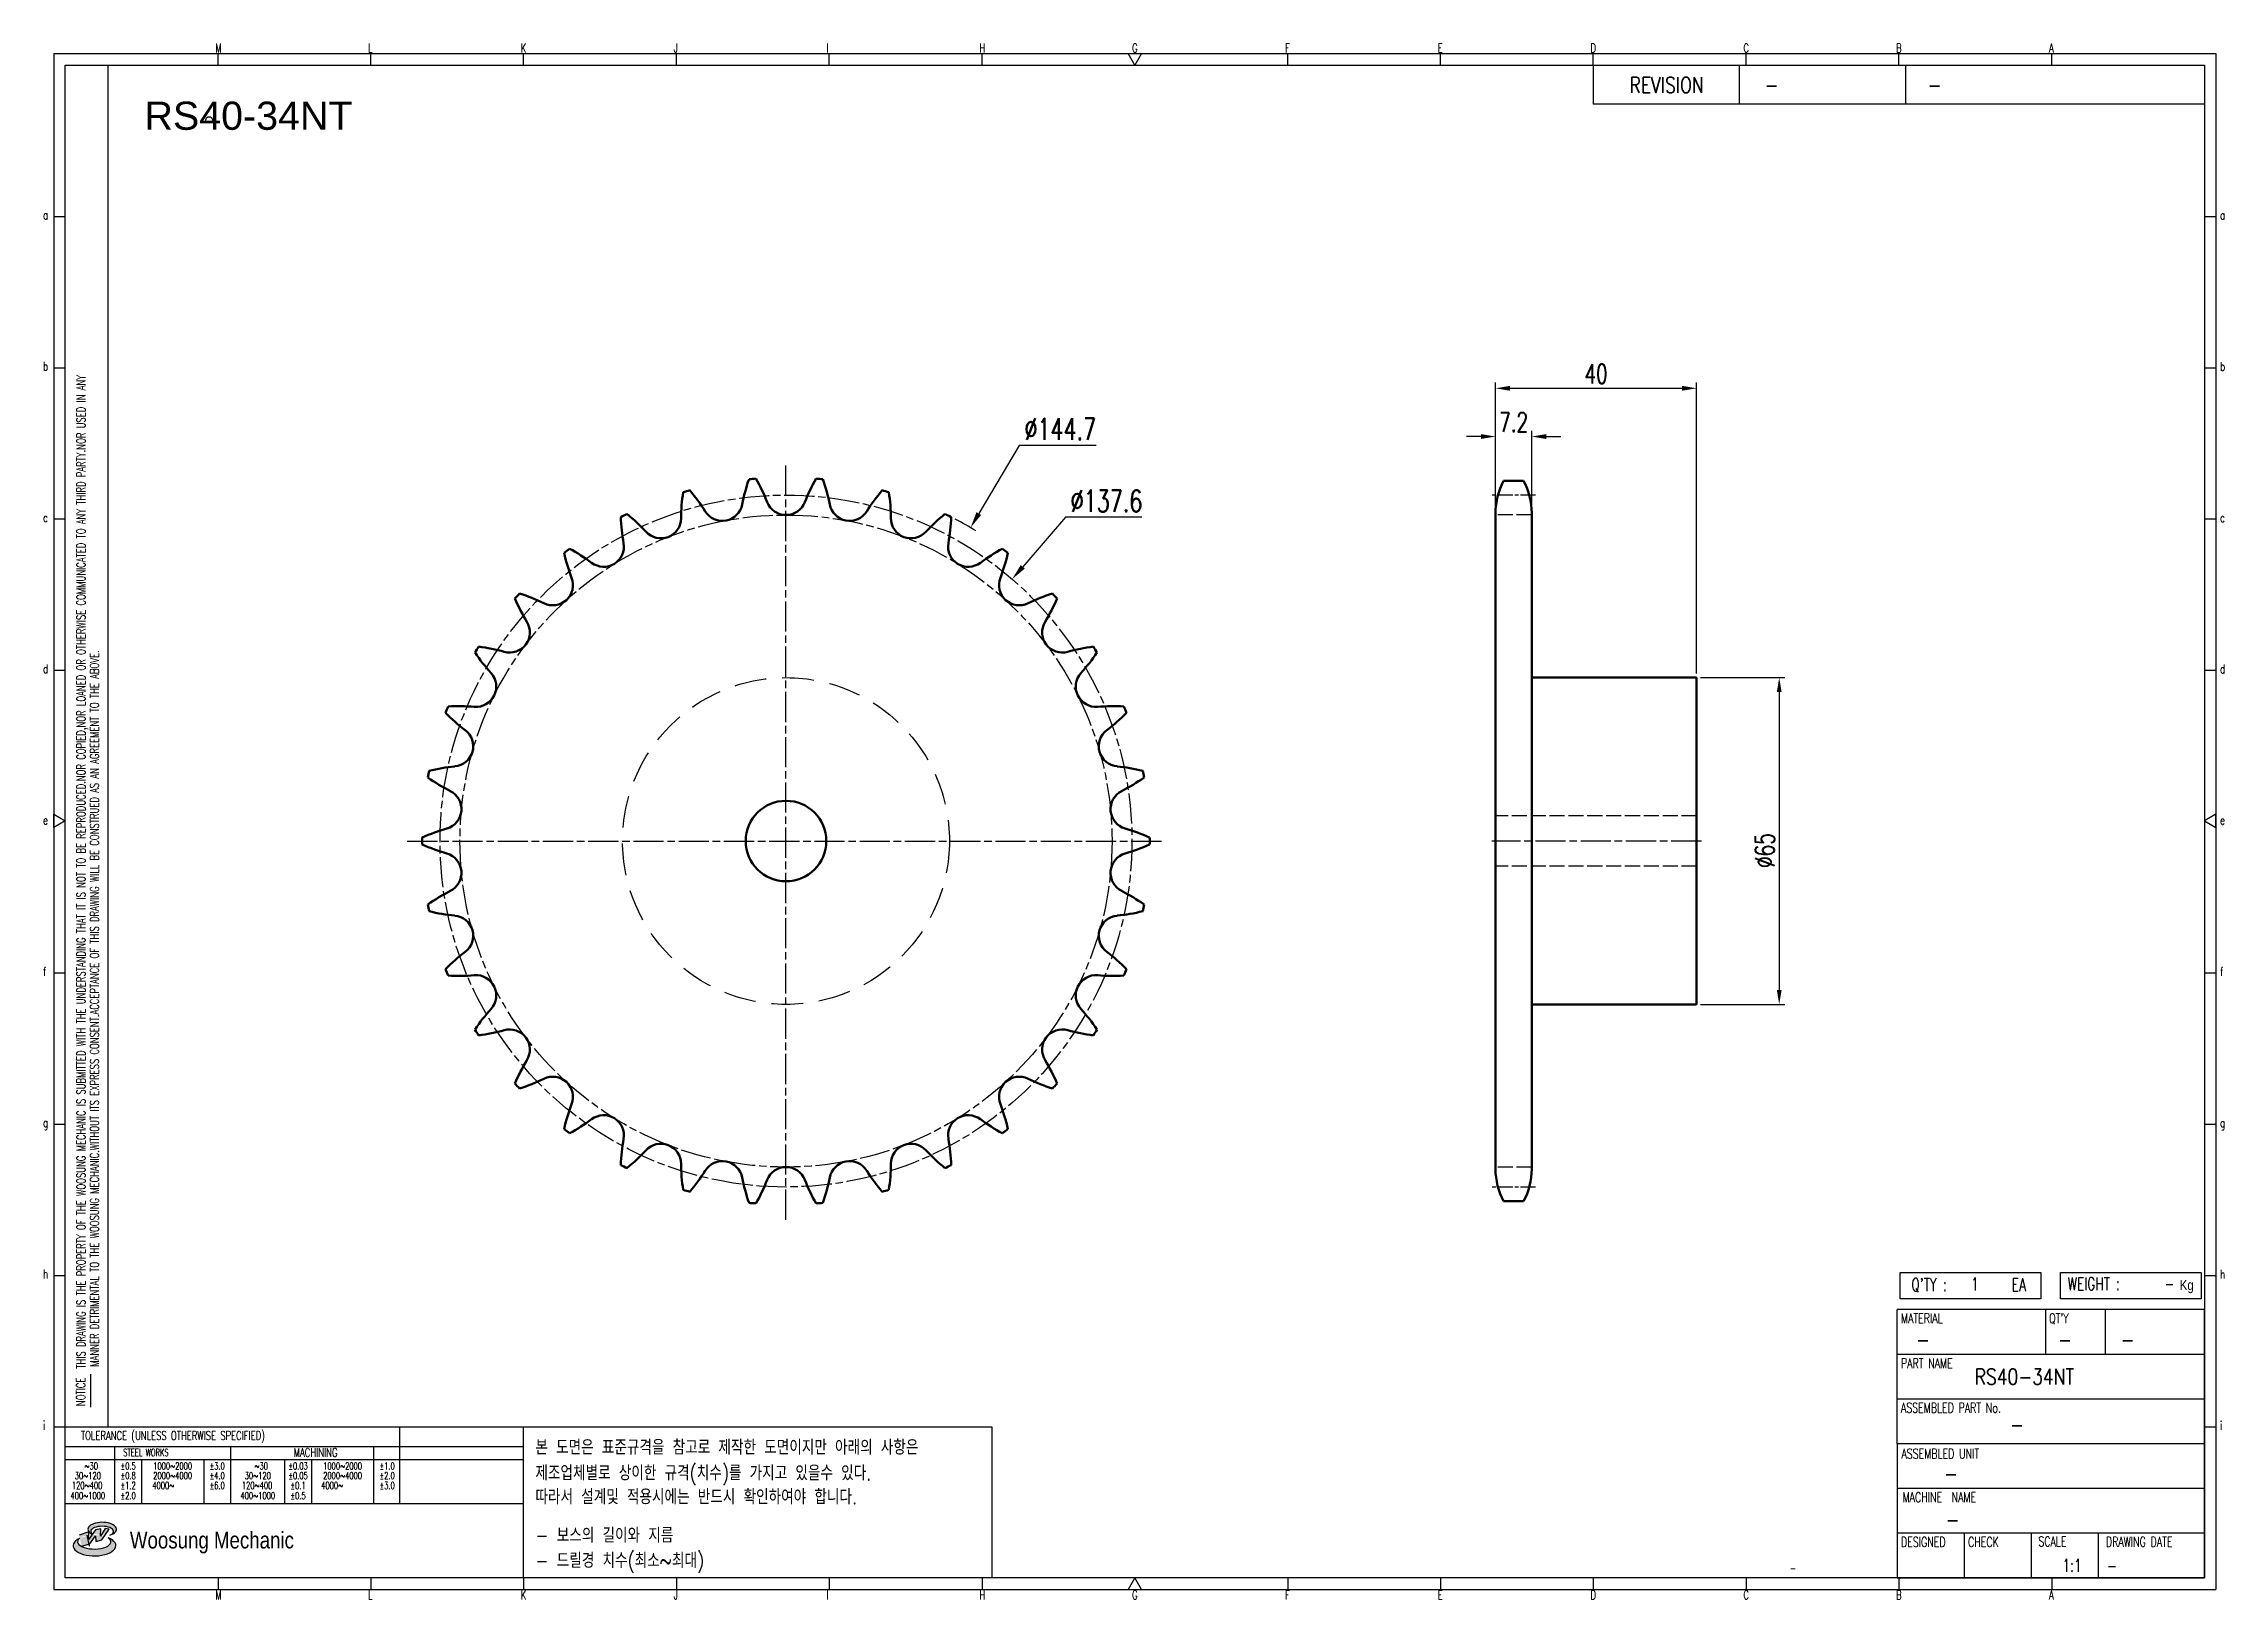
# Model space of a CAD drawing. Header units: millimetres. Extents: x 24041 to 24475, y 30 to 339.
import ezdxf
from ezdxf.enums import TextEntityAlignment as Align

# ---------------------------------------------------------------- set-up
doc = ezdxf.new("R2010")
doc.units = ezdxf.units.MM
for name, pattern in [('AM_ISO02W050', [7.5, 6, -1.5]), ('AM_ISO02W050x2', [3.75, 3, -0.75]), ('AM_ISO08W050', [18, 12, -1.5, 3, -1.5]), ('AM_ISO08W050x2', [9, 6, -0.75, 1.5, -0.75]), ('HIDDEN', [9.525, 6.35, -3.175])]:
    doc.linetypes.add(name, pattern=pattern)
for name, color, linetype, lineweight in [('AM_0N', 7, 'Continuous', 50), ('AM_3N', 6, 'AM_ISO02W050', 25), ('AM_7', 4, 'AM_ISO08W050', 25), ('AM_7N', 4, 'AM_ISO08W050', 25)]:
    doc.layers.add(name, color=color, linetype=linetype, lineweight=lineweight)
for name, color, linetype in [('HL', 2, 'HIDDEN'), ('S-DIM', 7, 'Continuous'), ('TITLE', 7, 'Continuous'), ('도면레이아웃', 7, 'Continuous')]:
    doc.layers.add(name, color=color, linetype=linetype)
doc.styles.add('HAN', font='ROMANS.shx', dxfattribs={"width": 0.7, "bigfont": 'whgtxt.shx'})
doc.styles.add('HKD_ST2', font='romans.shx', dxfattribs={"width": 0.7, "height": 4, "bigfont": '@extfont2.shx'})
doc.styles.add('HSG', font='SIMPLEX.shx', dxfattribs={"width": 0.7, "bigfont": 'HSG.shx'})
doc.styles.add('ROMANS', font='romans.shx', dxfattribs={"width": 0.7, "bigfont": 'whgtxt.shx'})
doc.styles.add('SLDTEXTSTYLE4', font='arial.ttf', dxfattribs={"width": 0.8})
doc.styles.get("Standard").update_dxf_attribs({"font": 'arial.ttf'})
doc.dimstyles.new('APP4', dxfattribs={"dimscale": 1.6, "dimtxt": 2.4, "dimasz": 1.8, "dimexe": 0.7, "dimexo": 0.5, "dimgap": 0.6, "dimtad": 1, "dimtoh": 1, "dimdec": 1, "dimrnd": 0.01, "dimzin": 9, "dimdsep": 46, "dimtxsty": 'HSG', "dimcen": 0, "dimclrd": 1, "dimclre": 1, "dimclrt": 256, "dimazin": 2, "dimtp": 1, "dimtm": 1, "dimtfac": 0.5, "dimtdec": 1, "dimtofl": 0, "dimtmove": 0, "dimatfit": 3, "dimfxl": 0, "dimtvp": 1, "dimtolj": 2, "dimlwd": -1, "dimlwe": -1, "dimarcsym": 0})
doc.dimstyles.new('APP8', dxfattribs={"dimscale": 1.8, "dimtxt": 2.4, "dimasz": 1.8, "dimexe": 0.7, "dimexo": 0.5, "dimgap": 0.6, "dimtad": 1, "dimtoh": 1, "dimdec": 1, "dimrnd": 0.01, "dimzin": 9, "dimdsep": 46, "dimtxsty": 'HSG', "dimcen": 0, "dimclrd": 1, "dimclre": 1, "dimclrt": 256, "dimazin": 2, "dimtp": 1, "dimtm": 1, "dimtfac": 0.5, "dimtdec": 1, "dimtofl": 0, "dimtmove": 0, "dimatfit": 3, "dimfxl": 0, "dimtvp": 1, "dimtolj": 2, "dimlwd": -1, "dimlwe": -1, "dimarcsym": 0})

# ---------------------------------------------------------------- blocks, each defined once
blk = doc.blocks.new('SUYWSHJH')
at = {"layer": '도면레이아웃'}
h = blk.add_hatch(color=10, dxfattribs=at)
h.paths.add_polyline_path([(1.544, 35.177), (1.554, 34.966), (1.779, 35.034), (2.054, 35.422), (1.908, 35.446), (1.728, 35.167), (1.741, 35.439), (1.547, 35.405), (1.292, 35.041), (1.295, 35.33), (0.943, 35.208), (1.03, 34.8), (1.336, 34.885)])
edge = h.paths.add_edge_path()
edge.add_ellipse((1.795, 35.421), major_axis=(-0.53, 0), ratio=0.487785, start_angle=122.36065, end_angle=403.39574)
edge.add_line((1.411, 35.244), (1.419, 35.261))
edge.add_ellipse((1.798, 35.344), major_axis=(-0.423, 0), ratio=0.444396, start_angle=131.58977, end_angle=386.19408, ccw=False)
edge = h.paths.add_edge_path()
edge.add_ellipse((1.512, 34.815), major_axis=(-0.793, 0), ratio=0.480113, start_angle=314.67633, end_angle=590.85213)
edge.add_ellipse((1.501, 34.958), major_axis=(-0.62, 0), ratio=0.43311, start_angle=331.7024, end_angle=574.42495, ccw=False)
for p, q in [((0, 90.118), (80.15, 90.118)), ((0, 90.118), (0, 33.191)), ((6.089, 89.693), (6.089, 90.118)), ((11.753, 89.693), (11.753, 90.118)), ((17.418, 89.693), (17.418, 90.118)), ((23.082, 89.693), (23.082, 90.118)), ((28.746, 89.693), (28.746, 90.118)), ((34.411, 89.693), (34.411, 90.118)), ((45.739, 89.693), (45.739, 90.118)), ((51.404, 89.693), (51.404, 90.118)), ((57.068, 89.693), (57.068, 90.118)), ((62.732, 89.693), (62.732, 90.118)), ((68.397, 89.693), (68.397, 90.118)), ((74.061, 89.693), (74.061, 90.118)), ((80.15, 90.118), (80.15, 33.191)), ((0, 84.085), (0.425, 84.085)), ((79.725, 84.085), (80.15, 84.085)), ((0, 78.478), (0.425, 78.478)), ((79.725, 78.478), (80.15, 78.478)), ((0, 72.87), (0.425, 72.87)), ((79.725, 72.87), (80.15, 72.87)), ((0, 67.262), (0.425, 67.262)), ((79.725, 67.262), (80.15, 67.262)), ((0, 56.047), (0.425, 56.047)), ((79.725, 56.047), (80.15, 56.047)), ((0, 50.439), (0.425, 50.439)), ((79.725, 50.439), (80.15, 50.439)), ((0, 44.832), (0.425, 44.832)), ((79.725, 44.832), (80.15, 44.832)), ((1.377, 39.947), (1.377, 41.174)), ((0, 39.224), (0.425, 39.224)), ((79.725, 39.224), (80.15, 39.224)), ((0, 33.191), (80.15, 33.191)), ((6.089, 33.616), (6.089, 33.191)), ((11.753, 33.616), (11.753, 33.191)), ((17.418, 33.616), (17.418, 33.191)), ((23.082, 33.616), (23.082, 33.191)), ((28.746, 33.616), (28.746, 33.191)), ((34.411, 33.616), (34.411, 33.191)), ((45.739, 33.616), (45.739, 33.191)), ((51.404, 33.616), (51.404, 33.191)), ((57.068, 33.616), (57.068, 33.191)), ((62.732, 33.616), (62.732, 33.191)), ((68.397, 33.616), (68.397, 33.191)), ((74.061, 33.616), (74.061, 33.191))]:
    blk.add_line(p, q)
at = {"color": 2}
for p, q in [((2.017, 39.224), (2.017, 89.693)), ((0.425, 39.224), (17.418, 39.224)), ((12.816, 39.224), (12.816, 36.382)), ((17.418, 33.616), (17.418, 39.224)), ((0.425, 38.487), (17.418, 38.487)), ((0.425, 38.012), (17.418, 38.012)), ((2.257, 38.487), (2.257, 36.382)), ((3.257, 38.012), (3.257, 36.382)), ((5.557, 38.012), (5.557, 36.382)), ((6.557, 38.5), (6.557, 36.382)), ((8.557, 38.012), (8.557, 36.382)), ((9.557, 38.026), (9.557, 36.382)), ((11.857, 38.487), (11.857, 36.382)), ((0.425, 36.382), (17.418, 36.382))]:
    blk.add_line(p, q, dxfattribs=at)
at = {"color": 6, "ltscale": 0.5}
for p, q in [((57.068, 89.693), (57.068, 88.246)), ((62.47, 89.693), (62.47, 88.246)), ((68.635, 89.693), (68.635, 88.246)), ((79.725, 88.246), (57.068, 88.246)), ((68.336, 38.59), (68.336, 43.563)), ((79.725, 43.563), (68.336, 43.563)), ((73.827, 43.563), (73.827, 41.905)), ((76.037, 43.563), (76.037, 41.905)), ((79.725, 38.59), (79.725, 43.563)), ((79.725, 41.905), (68.336, 41.905)), ((79.725, 40.248), (68.336, 40.248)), ((68.336, 38.59), (68.336, 33.616)), ((79.725, 38.59), (68.336, 38.59)), ((79.725, 33.616), (79.725, 38.59)), ((79.725, 36.932), (68.336, 36.932)), ((79.725, 35.274), (68.336, 35.274)), ((70.822, 33.616), (70.822, 35.274)), ((73.309, 33.616), (73.309, 35.274)), ((75.796, 33.616), (75.796, 35.274)), ((68.336, 33.616), (79.725, 33.616))]:
    blk.add_line(p, q, dxfattribs=at)
for points in [[(40.075, 89.693), (39.83, 90.118), (40.32, 90.118)], [(0.425, 89.693), (79.725, 89.693), (79.725, 33.616), (0.425, 33.616)], [(0.425, 61.679), (0, 61.433), (0, 61.924)], [(79.725, 61.679), (80.15, 61.433), (80.15, 61.924)], [(40.075, 33.616), (39.83, 33.191), (40.32, 33.191)]]:
    blk.add_lwpolyline(points, close=True)
at = {"layer": 'TITLE', "color": 20}
for p, q in [((68.449, 43.961), (68.449, 44.936)), ((68.449, 44.936), (73.654, 44.936)), ((73.654, 44.936), (73.654, 43.961)), ((74.39, 43.961), (74.39, 44.936)), ((74.39, 44.936), (79.595, 44.936)), ((79.595, 44.936), (79.595, 43.961)), ((73.654, 43.961), (68.449, 43.961)), ((79.595, 43.961), (74.39, 43.961))]:
    blk.add_line(p, q, dxfattribs=at)
at = {"layer": '도면레이아웃'}
for p, q in [((1.295, 35.33), (0.943, 35.208)), ((1.03, 34.8), (1.336, 34.885)), ((1.224, 35.208), (1.311, 34.8)), ((1.224, 35.208), (1.224, 35.208)), ((1.547, 35.405), (1.292, 35.041)), ((1.292, 35.041), (1.295, 35.33)), ((1.336, 34.885), (1.544, 35.177)), ((1.419, 35.261), (1.411, 35.244)), ((1.544, 35.177), (1.554, 34.966)), ((1.741, 35.439), (1.547, 35.405)), ((1.554, 34.966), (1.779, 35.034)), ((1.908, 35.446), (1.728, 35.167)), ((1.728, 35.167), (1.741, 35.439)), ((1.779, 35.034), (2.054, 35.422)), ((2.054, 35.422), (1.908, 35.446))]:
    blk.add_line(p, q, dxfattribs=at)
for centre, major_axis, ratio, start_param, end_param in [((1.795, 35.421), (-0.53, 0), 0.487785, 2.135596, 7.040584), ((1.512, 34.815), (-0.793, 0), 0.480113, 5.492138, 10.312315), ((1.501, 34.958), (-0.62, 0), 0.43311, 5.789299, 10.025607), ((1.798, 35.344), (-0.423, 0), 0.444396, 2.296675, 6.740358)]:
    blk.add_ellipse(centre, major_axis=major_axis, ratio=ratio, start_param=start_param, end_param=end_param, dxfattribs=at)
at = {"color": 4, "style": 'HKD_ST2', "width": 0.7}
for s, p in [('M', (5.988, 90.164)), ('L', (11.652, 90.164)), ('K', (17.316, 90.164)), ('J', (22.981, 90.164)), ('I', (28.645, 90.164)), ('H', (34.309, 90.164)), ('G', (39.974, 90.164)), ('F', (45.638, 90.164)), ('E', (51.302, 90.164)), ('D', (56.967, 90.164)), ('C', (62.631, 90.164)), ('B', (68.295, 90.164)), ('A', (73.96, 90.164)), ('a', (-0.395, 83.976)), ('a', (80.305, 83.97)), ('b', (-0.395, 78.368)), ('b', (80.305, 78.362)), ('c', (-0.395, 72.76)), ('c', (80.305, 72.754)), ('d', (-0.395, 67.153)), ('d', (80.305, 67.147)), ('e', (-0.395, 61.545)), ('e', (80.305, 61.539)), ('f', (-0.395, 55.937)), ('f', (80.305, 55.931)), ('g', (-0.395, 50.33)), ('g', (80.305, 50.324)), ('h', (-0.395, 44.722)), ('h', (80.305, 44.716)), ('i', (-0.395, 39.114)), ('i', (80.305, 39.108)), ('M', (5.988, 32.824)), ('L', (11.652, 32.824)), ('K', (17.316, 32.824)), ('J', (22.981, 32.824)), ('I', (28.645, 32.824)), ('H', (34.309, 32.824)), ('G', (39.974, 32.824)), ('F', (45.638, 32.824)), ('E', (51.302, 32.824)), ('D', (56.967, 32.824)), ('C', (62.631, 32.824)), ('B', (68.295, 32.824)), ('A', (73.96, 32.824))]:
    blk.add_text(s, height=0.326, dxfattribs=at).set_placement(p)
for s, height, style, width, p in [('REVISION', 0.5806, 'HAN', 0.8, (58.415, 88.664)), ('-', 0.581, 'HAN', 0.8, (63.426, 88.664)), ('-', 0.581, 'HAN', 0.8, (69.468, 88.664)), ("Q'TY : ", 0.4746, 'HKD_ST2', 0.7, (68.857, 44.253)), ('1', 0.475, 'HKD_ST2', 0.7, (71.071, 44.275)), ('EA', 0.4746, 'HKD_ST2', 0.7, (72.578, 44.253)), ('WEIGHT : ', 0.4746, 'HKD_ST2', 0.7, (74.65, 44.286)), ('-', 0.581, 'HAN', 0.8, (69.029, 42.157)), ('-', 0.581, 'HAN', 0.8, (74.289, 42.157)), ('-', 0.581, 'HAN', 0.8, (76.623, 42.157)), ('-', 0.581, 'HAN', 0.8, (72.515, 39.013)), ('-', 0.581, 'HAN', 0.8, (70.067, 37.189)), ('-', 0.581, 'HAN', 0.8, (70.126, 35.48)), ('1:1', 0.4746, 'HKD_ST2', 0.7, (74.458, 33.848)), ('-', 0.475, 'HKD_ST2', 0.7, (76.112, 33.837))]:
    blk.add_text(s, height=height, dxfattribs=dict(style=style, width=width)).set_placement(p)
at = {"color": 6, "style": 'HKD_ST2', "width": 0.7}
for s, p in [(' THIS DRAWING IS THE PROPERTY OF THE WOOSUNG MECHANIC IS SUBMITTED WITH THE UNDERSTANDING THAT IT IS NOT TO BE REPRODUCED.NOR COPIED,NOR LOANED OR OTHERWISE COMMUNICATED TO ANY THIRD PARTY.NOR USED IN ANY', (1.173, 41.217)), ('MANNER DETRIMENTAL TO THE WOOSUNG MECHANIC.WITHOUT ITS EXPRESS CONSENT.ACCEPTANCE OF THIS DRAWING WILL BE CONSTRUED AS AN AGREEMENT TO THE ABOVE.', (1.672, 41.447))]:
    blk.add_text(s, height=0.326266, rotation=90, dxfattribs=at).set_placement(p)
at = {"style": 'HKD_ST2', "width": 0.7}
blk.add_text('-', height=0.475, dxfattribs=at).set_placement((78.613, 44.286), align=Align.RIGHT)
at = {"color": 4, "style": 'HKD_ST2', "width": 0.7}
for s, height, p in [('MATERIAL', 0.3651, (68.474, 43.425)), ("QT'Y", 0.3651, (73.965, 43.425)), ('PART NAME', 0.3651, (68.474, 41.756)), ('ASSEMBLED PART No.', 0.36511, (68.474, 40.109)), ('ASSEMBLED UNIT', 0.36511, (68.49, 38.408)), ('MACHINE  NAME', 0.36511, (68.532, 36.794)), ('DESIGNED', 0.3651, (68.474, 35.136)), ('CHECK', 0.3651, (70.961, 35.136)), ('SCALE', 0.3651, (73.566, 35.153)), ('DRAWING DATE', 0.36511, (76.071, 35.141))]:
    blk.add_text(s, height=height, dxfattribs=at).set_placement(p, align=Align.TOP_LEFT)
at = {"style": 'HKD_ST2', "width": 0.7}
blk.add_text('NOTICE', height=0.3263, rotation=90, dxfattribs=at).set_placement((1.163, 39.988))
for s, height, style, width, p in [('TOLERANCE (UNLESS OTHERWISE SPECIFIED)', 0.32627, 'HKD_ST2', 0.7, (4.417, 38.896)), ('-', 0.326, 'ROMANS', 0.65, (64.469, 33.975))]:
    blk.add_text(s, height=height, dxfattribs=dict(style=style, width=width)).set_placement(p, align=Align.MIDDLE_CENTER)
at = {"color": 4, "style": 'HKD_ST2', "width": 0.7}
for s, height, p in [('STEEL WORKS', 0.26101, (3.416, 38.268)), ('MACHINING', 0.3263, (9.707, 38.27)), ('%%P0.5', 0.261, (2.757, 37.762)), ('%%P0.8', 0.261, (2.757, 37.411)), ('%%P3.0', 0.261, (6.057, 37.762)), ('%%P4.0', 0.261, (6.057, 37.411)), ('%%P0.03', 0.261, (9.057, 37.762)), ('%%P0.05', 0.261, (9.057, 37.411)), ('%%P1.0', 0.261, (12.357, 37.762)), ('%%P2.0', 0.261, (12.357, 37.411)), ('%%P1.2', 0.261, (2.757, 37.045)), ('%%P2.0', 0.261, (2.757, 36.67)), ('%%P6.0', 0.261, (6.057, 37.045)), ('%%P0.1', 0.261, (9.057, 37.045)), ('%%P0.5', 0.261, (9.057, 36.67)), ('%%P3.0', 0.261, (12.357, 37.045))]:
    blk.add_text(s, height=height, dxfattribs=at).set_placement(p, align=Align.MIDDLE)
for s, height, p in [('30%%126120', 0.261, (1.263, 37.411)), ('%%12630', 0.261, (1.389, 37.762)), ('2000%%1264000', 0.26101, (4.407, 37.411)), ('1000%%1262000', 0.26101, (4.407, 37.762)), ('30%%126120', 0.261, (7.563, 37.411)), ('%%12630', 0.261, (7.689, 37.762)), ('2000%%1264000', 0.26101, (10.707, 37.411)), ('1000%%1262000', 0.26101, (10.707, 37.762)), ('400%%1261000', 0.26101, (1.263, 36.67)), ('120%%126400', 0.26101, (1.237, 37.045)), ('4000%%126', 0.261, (4.061, 37.045)), ('400%%1261000', 0.26101, (7.563, 36.67)), ('120%%126400', 0.26101, (7.537, 37.045)), ('4000%%126', 0.261, (10.321, 37.045))]:
    blk.add_text(s, height=height, dxfattribs=at).set_placement(p, align=Align.MIDDLE_CENTER)
at = {"color": 1, "style": 'SLDTEXTSTYLE4', "width": 0.8}
blk.add_text('Woosung Mechanic', height=0.61957, dxfattribs=at).set_placement((2.822, 34.711))
at = {"layer": 'TITLE', "width": 0.8}
blk.add_text('Kg', height=0.3789, dxfattribs=at).set_placement((78.807, 44.286))
blk = doc.blocks.new('*D2')
at = {"layer": 'Defpoints', "color": 0, "transparency": 16777216}
for p in [(24225.21, 242.85), (24151.79, 118.19)]:
    blk.add_point(p, dxfattribs=at)
at = {"layer": 'S-DIM', "color": 1, "transparency": 16777216}
for p, q in [((24234.85, 259.22), (24226.85, 245.64)), ((24250.19, 259.22), (24234.85, 259.22))]:
    blk.add_line(p, q, dxfattribs=at)
blk.add_arc((24188.5, 180.52), 72.34, 58.5045, 62.2744, dxfattribs=at)
blk.add_solid([(24226.39, 245.92), (24227.32, 245.37), (24225.21, 242.85)], dxfattribs=at)
at = {"layer": 'S-DIM', "transparency": 16777216, "insert": (24243.06, 262.46), "char_height": 4.32, "attachment_point": 5, "style": 'HSG'}
blk.add_mtext('\\A2;∅144.7', dxfattribs=at)
blk = doc.blocks.new('*D3')
at = {"layer": 'Defpoints', "color": 0, "transparency": 16777216}
for p in [(24233.48, 232.61), (24143.52, 128.44)]:
    blk.add_point(p, dxfattribs=at)
at = {"layer": 'S-DIM', "color": 1, "transparency": 16777216}
for p, q in [((24244.11, 244.92), (24235.6, 235.06)), ((24259.3, 244.92), (24244.11, 244.92))]:
    blk.add_line(p, q, dxfattribs=at)
blk.add_solid([(24235.19, 235.41), (24236.01, 234.71), (24233.48, 232.61)], dxfattribs=at)
at = {"layer": 'S-DIM', "transparency": 16777216, "insert": (24252.25, 248.16), "char_height": 4.32, "attachment_point": 5, "style": 'HSG'}
blk.add_mtext('\\A2;∅137.6', dxfattribs=at)
blk = doc.blocks.new('*D4')
at = {"layer": 'Defpoints', "color": 0, "transparency": 16777216}
for p in [(24336.83, 260.97), (24329.63, 245.37), (24336.83, 245.37)]:
    blk.add_point(p, dxfattribs=at)
at = {"layer": 'S-DIM', "color": 1, "transparency": 16777216}
for p, q in [((24326.75, 260.97), (24323.87, 260.97)), ((24329.63, 246.17), (24329.63, 262.09)), ((24336.83, 246.17), (24336.83, 262.09)), ((24339.71, 260.97), (24342.59, 260.97))]:
    blk.add_line(p, q, dxfattribs=at)
for points in [[(24326.75, 261.45), (24326.75, 260.49), (24329.63, 260.97)], [(24339.71, 261.45), (24339.71, 260.49), (24336.83, 260.97)]]:
    blk.add_solid(points, dxfattribs=at)
at = {"layer": 'S-DIM', "transparency": 16777216, "insert": (24333.23, 263.85), "char_height": 3.84, "attachment_point": 5, "style": 'HSG'}
blk.add_mtext('\\A2;7.2', dxfattribs=at)
blk = doc.blocks.new('*D5')
at = {"layer": 'Defpoints', "color": 0, "transparency": 16777216}
for p in [(24369.63, 270.57), (24329.63, 245.37), (24369.63, 213.02)]:
    blk.add_point(p, dxfattribs=at)
at = {"layer": 'S-DIM', "color": 1, "transparency": 16777216}
for p, q in [((24329.63, 246.17), (24329.63, 271.69)), ((24332.51, 270.57), (24366.75, 270.57)), ((24369.63, 213.82), (24369.63, 271.69))]:
    blk.add_line(p, q, dxfattribs=at)
for points in [[(24332.51, 271.05), (24332.51, 270.09), (24329.63, 270.57)], [(24366.75, 271.05), (24366.75, 270.09), (24369.63, 270.57)]]:
    blk.add_solid(points, dxfattribs=at)
at = {"layer": 'S-DIM', "transparency": 16777216, "insert": (24349.63, 273.45), "char_height": 3.84, "attachment_point": 5, "style": 'HSG'}
blk.add_mtext('\\A2;40', dxfattribs=at)
blk = doc.blocks.new('*D6')
at = {"layer": 'Defpoints', "color": 0, "transparency": 16777216}
for p in [(24369.63, 213.02), (24369.63, 148.02), (24386.06, 148.02)]:
    blk.add_point(p, dxfattribs=at)
at = {"layer": 'S-DIM', "color": 1, "transparency": 16777216}
for p, q in [((24370.43, 213.02), (24387.18, 213.02)), ((24386.06, 210.14), (24386.06, 150.9)), ((24370.43, 148.02), (24387.18, 148.02))]:
    blk.add_line(p, q, dxfattribs=at)
for points in [[(24385.58, 210.14), (24386.54, 210.14), (24386.06, 213.02)], [(24385.58, 150.9), (24386.54, 150.9), (24386.06, 148.02)]]:
    blk.add_solid(points, dxfattribs=at)
at = {"layer": 'S-DIM', "transparency": 16777216, "insert": (24383.18, 178.63), "char_height": 3.84, "attachment_point": 5, "rotation": 90, "style": 'HSG'}
blk.add_mtext('\\A2;%%c65', dxfattribs=at)

msp = doc.modelspace()

# ---------------------------------------------------------------- linework, layer by layer
at = {"color": 4}
msp.add_lwpolyline([(24136.31, 64.03), (24229.47, 64.03), (24229.47, 33.94), (24136.31, 33.94)], close=True, dxfattribs=at)
msp.add_circle((24073.78, 323.94), 0.648)
at = {"layer": 'AM_0N'}
for p, q in [((24331.24, 252.15), (24335.22, 252.15)), ((24329.63, 245.75), (24329.63, 115.26)), ((24336.83, 245.75), (24336.83, 115.26)), ((24336.83, 213.02), (24369.63, 213.02)), ((24369.63, 213.02), (24369.63, 148.02)), ((24336.83, 148.02), (24369.63, 148.02)), ((24331.24, 108.86), (24335.22, 108.86))]:
    msp.add_line(p, q, dxfattribs=at)
msp.add_circle((24188.5, 180.52), 8, dxfattribs=at)
for centre, radius, start, end in [((24213.53, 241.07), 34.34, 160.5795, 169.2647), ((24188.5, 180.52), 72.34, 94.752, 95.8362), ((24152.77, 235.43), 34.34, 21.3235, 30.0088), ((24224.23, 235.43), 34.34, 149.9912, 158.6765), ((24188.5, 180.52), 72.34, 84.1638, 85.248), ((24163.46, 241.07), 34.34, 10.7353, 19.4205), ((24343.13, 245.75), 13.5, 151.7009, 180), ((24323.33, 245.75), 13.5, 0, 28.2991), ((24201.98, 244.63), 34.34, 171.1677, 179.8529), ((24188.5, 180.52), 72.34, 105.3402, 106.4245), ((24143.28, 227.93), 34.34, 31.9118, 40.597), ((24175.85, 248.21), 4.01, 211.9118, 349.2647), ((24188.5, 249.38), 4.01, 201.3235, 338.6765), ((24201.15, 248.21), 4.01, 190.7353, 328.0882), ((24233.71, 227.93), 34.34, 139.403, 148.0882), ((24188.5, 180.52), 72.34, 73.5755, 74.6598), ((24175.02, 244.63), 34.34, 0.1471, 8.8323), ((24188.5, 180.52), 72.34, 115.9285, 117.0127), ((24189.97, 246.02), 34.34, 181.7559, 190.4412), ((24135.34, 218.82), 34.34, 42.5, 51.1853), ((24163.62, 244.73), 4.01, 222.5, 359.8529), ((24213.37, 244.73), 4.01, 180.1471, 317.5), ((24241.65, 218.82), 34.34, 128.8147, 137.5), ((24188.5, 180.52), 72.34, 62.9873, 64.0715), ((24187.03, 246.02), 34.34, 349.5588, 358.2441), ((24188.5, 180.52), 72.34, 126.5167, 127.6009), ((24129.21, 208.4), 34.34, 53.0882, 61.7735), ((24152.25, 239.07), 4.01, 233.0882, 10.4412), ((24224.75, 239.07), 4.01, 169.5588, 306.9118), ((24247.79, 208.4), 34.34, 118.2265, 126.9118), ((24188.5, 180.52), 72.34, 52.3991, 53.4833), ((24177.91, 245.18), 34.34, 192.3442, 201.0294), ((24199.09, 245.18), 34.34, 338.9706, 347.6558), ((24142.11, 231.41), 4.01, 243.6765, 21.0294), ((24234.89, 231.41), 4.01, 158.9706, 296.3235), ((24188.5, 180.52), 72.34, 137.1049, 138.1892), ((24166.21, 242.13), 34.34, 202.9324, 211.6176), ((24125.1, 197.03), 34.34, 63.6765, 72.3617), ((24251.9, 197.03), 34.34, 107.6383, 116.3235), ((24210.79, 242.13), 34.34, 328.3824, 337.0676), ((24188.5, 180.52), 72.34, 41.8108, 42.8951), ((24133.55, 222.02), 4.01, 254.2647, 31.6176), ((24243.45, 222.02), 4.01, 148.3824, 285.7353), ((24188.5, 180.52), 72.34, 147.6932, 148.7774), ((24155.27, 236.99), 34.34, 213.5206, 222.2059), ((24123.14, 185.1), 34.34, 74.2647, 82.95), ((24253.85, 185.1), 34.34, 97.05, 105.7353), ((24221.73, 236.99), 34.34, 317.7941, 326.4794), ((24188.5, 180.52), 72.34, 31.2226, 32.3068), ((24126.86, 211.22), 4.01, 264.8529, 42.2059), ((24250.14, 211.22), 4.01, 137.7941, 275.1471), ((24188.5, 180.52), 72.34, 158.2814, 159.3657), ((24145.46, 229.92), 34.34, 224.1089, 232.7941), ((24123.42, 173.01), 34.34, 84.8529, 93.5382), ((24253.58, 173.01), 34.34, 86.4618, 95.1471), ((24231.54, 229.92), 34.34, 307.2059, 315.8911), ((24188.5, 180.52), 72.34, 20.6343, 21.7186), ((24122.27, 199.37), 4.01, 275.4412, 52.7941), ((24254.73, 199.37), 4.01, 127.2059, 264.5588), ((24125.9, 161.18), 34.34, 95.4412, 104.1264), ((24251.09, 161.18), 34.34, 75.8736, 84.5588), ((24188.5, 180.52), 72.34, 168.8696, 169.9539), ((24137.12, 221.17), 34.34, 234.6971, 243.3824), ((24239.88, 221.17), 34.34, 296.6176, 305.3029), ((24188.5, 180.52), 72.34, 10.0461, 11.1304), ((24119.93, 186.88), 4.01, 286.0294, 63.3824), ((24257.07, 186.88), 4.01, 116.6176, 253.9706), ((24130.52, 150.01), 34.34, 106.0294, 114.7147), ((24246.47, 150.01), 34.34, 65.2853, 73.9706), ((24188.5, 180.52), 72.34, 179.4579, 180.5421), ((24130.52, 211.04), 34.34, 245.2853, 253.9706), ((24119.93, 174.17), 4.01, 296.6176, 73.9706), ((24257.07, 174.17), 4.01, 106.0294, 243.3824), ((24246.47, 211.04), 34.34, 286.0294, 294.7147), ((24188.5, 180.52), 72.34, 359.4579, 0.5421), ((24137.12, 139.88), 34.34, 116.6176, 125.3029), ((24239.88, 139.88), 34.34, 54.6971, 63.3824), ((24188.5, 180.52), 72.34, 190.0461, 191.1304), ((24125.9, 199.86), 34.34, 255.8736, 264.5588), ((24122.27, 161.68), 4.01, 307.2059, 84.5588), ((24254.73, 161.68), 4.01, 95.4412, 232.7941), ((24251.09, 199.86), 34.34, 275.4412, 284.1264), ((24188.5, 180.52), 72.34, 348.8696, 349.9539), ((24145.46, 131.13), 34.34, 127.2059, 135.8911), ((24231.54, 131.13), 34.34, 44.1089, 52.7941), ((24188.5, 180.52), 72.34, 200.6343, 201.7186), ((24123.42, 188.03), 34.34, 266.4618, 275.1471), ((24126.86, 149.83), 4.01, 317.7941, 95.1471), ((24250.14, 149.83), 4.01, 84.8529, 222.2059), ((24253.58, 188.03), 34.34, 264.8529, 273.5382), ((24188.5, 180.52), 72.34, 338.2814, 339.3657), ((24155.27, 124.06), 34.34, 137.7941, 146.4794), ((24221.73, 124.06), 34.34, 33.5206, 42.2059), ((24188.5, 180.52), 72.34, 211.2226, 212.3068), ((24123.14, 175.95), 34.34, 277.05, 285.7353), ((24133.55, 139.02), 4.01, 328.3824, 105.7353), ((24243.45, 139.02), 4.01, 74.2647, 211.6176), ((24253.85, 175.95), 34.34, 254.2647, 262.95), ((24188.5, 180.52), 72.34, 327.6932, 328.7774), ((24166.21, 118.91), 34.34, 148.3824, 157.0676), ((24210.79, 118.91), 34.34, 22.9324, 31.6176), ((24188.5, 180.52), 72.34, 221.8108, 222.8951), ((24125.1, 164.01), 34.34, 287.6383, 296.3235), ((24142.11, 129.63), 4.01, 338.9706, 116.3235), ((24234.89, 129.63), 4.01, 63.6765, 201.0294), ((24251.9, 164.01), 34.34, 243.6765, 252.3617), ((24188.5, 180.52), 72.34, 317.1049, 318.1892), ((24177.91, 115.87), 34.34, 158.9706, 167.6558), ((24152.25, 121.98), 4.01, 349.5588, 126.9118), ((24224.75, 121.98), 4.01, 53.0882, 190.4412), ((24199.09, 115.87), 34.34, 12.3442, 21.0294), ((24188.5, 180.52), 72.34, 232.3991, 233.4833), ((24129.21, 152.65), 34.34, 298.2265, 306.9118), ((24247.79, 152.65), 34.34, 233.0882, 241.7735), ((24188.5, 180.52), 72.34, 306.5167, 307.6009), ((24189.97, 115.02), 34.34, 169.5588, 178.2441), ((24135.34, 142.23), 34.34, 308.8147, 317.5), ((24163.62, 116.31), 4.01, 0.1471, 137.5), ((24213.37, 116.31), 4.01, 42.5, 179.8529), ((24241.65, 142.23), 34.34, 222.5, 231.1853), ((24187.03, 115.02), 34.34, 1.7559, 10.4412), ((24188.5, 180.52), 72.34, 242.9873, 244.0715), ((24201.98, 116.41), 34.34, 180.1471, 188.8323), ((24143.28, 133.11), 34.34, 319.403, 328.0882), ((24175.85, 112.83), 4.01, 10.7353, 148.0882), ((24213.53, 119.98), 34.34, 190.7353, 199.4205), ((24152.77, 125.61), 34.34, 329.9912, 338.6765), ((24188.5, 111.66), 4.01, 21.3235, 158.6765), ((24224.23, 125.61), 34.34, 201.3235, 210.0088), ((24163.46, 119.98), 34.34, 340.5795, 349.2647), ((24201.15, 112.83), 4.01, 31.9118, 169.2647), ((24233.71, 133.11), 34.34, 211.9118, 220.597), ((24175.02, 116.41), 34.34, 351.1677, 359.8529), ((24188.5, 180.52), 72.34, 295.9285, 297.0127), ((24343.13, 115.26), 13.5, 180, 208.2991), ((24323.33, 115.26), 13.5, 331.7009, 0), ((24188.5, 180.52), 72.34, 253.5755, 254.6598), ((24188.5, 180.52), 72.34, 264.1638, 265.248), ((24188.5, 180.52), 72.34, 274.752, 275.8362), ((24188.5, 180.52), 72.34, 285.3402, 286.4245)]:
    msp.add_arc(centre, radius, start, end, dxfattribs=at)
at = {"layer": 'AM_3N', "linetype": 'AM_ISO02W050x2'}
for p, q in [((24336.83, 245.37), (24329.63, 245.37)), ((24336.83, 115.64), (24329.63, 115.64))]:
    msp.add_line(p, q, dxfattribs=at)
at = {"layer": 'AM_3N', "color": 2, "linetype": 'AM_ISO02W050x2'}
for p, q in [((24369.63, 185.52), (24329.63, 185.52)), ((24369.63, 175.52), (24329.63, 175.52))]:
    msp.add_line(p, q, dxfattribs=at)
at = {"layer": 'AM_7', "linetype": 'AM_ISO08W050x2'}
for p, q in [((24188.5, 105.18), (24188.5, 255.86)), ((24113.16, 180.52), (24263.84, 180.52)), ((24370.57, 180.52), (24328.87, 180.52))]:
    msp.add_line(p, q, dxfattribs=at)
for radius in [68.82, 64.85]:
    msp.add_circle((24188.5, 180.52), radius, dxfattribs=at)
at = {"layer": 'AM_7N', "linetype": 'AM_ISO08W050x2', "ltscale": 0.5}
for p, q in [((24337.6, 249.34), (24328.87, 249.34)), ((24337.6, 111.66), (24328.87, 111.66))]:
    msp.add_line(p, q, dxfattribs=at)
at = {"layer": 'HL'}
msp.add_circle((24188.5, 180.52), 32.5, dxfattribs=at)

# ---------------------------------------------------------------- block references
at = {"xscale": 5.366054879130035, "yscale": 5.366054879130035, "zscale": 5.366054879130035}
msp.add_blockref('SUYWSHJH', (24042.85, -146.45), dxfattribs=at)

# ---------------------------------------------------------------- texts
at = {"color": 2}
msp.add_text('RS40-34NT', height=5.607, dxfattribs=at).set_placement((24060.91, 321.98))
at = {"style": 'HAN', "width": 0.8}
msp.add_text('RS40-34NT', height=3.116, dxfattribs=at).set_placement((24424.95, 72.41))
at = {"color": 4, "style": 'HAN', "width": 0.8}
for s, p in [('본 도면은 표준규격을 참고로 제작한 도면이지만 아래의 사항은', (24138.65, 58.46)), ('제조업체별로 상이한 규격(치수)를 가지고 있을수 있다.', (24138.65, 53.35)), ('따라서 설계및 적용시에는 반드시 확인하여야 합니다.', (24138.65, 48.6)), ('- 보스의 길이와 지름', (24138.65, 40.96)), ('- 드릴경 치수(최소~최대)', (24138.65, 35.94))]:
    msp.add_text(s, height=2.9479, dxfattribs=at).set_placement(p)

# ---------------------------------------------------------------- dimensions: what is measured, and where the dimension line sits
at = {"layer": 'S-DIM'}
dim = msp.add_linear_dim(base=(24369.63, 270.57), p1=(24329.63, 245.37), p2=(24369.63, 213.02), dimstyle='APP4', dxfattribs=at)
dim.commit()
dim.dimension.update_dxf_attribs({"geometry": '*D5', "text_midpoint": (24349.63, 273.45)})
at = {"layer": 'S-DIM', "color": 3}
for p1, p2, picture, middle in [((24151.79, 118.19), (24225.21, 242.85), '*D2', (24243.06, 259.22)), ((24143.52, 128.44), (24233.48, 232.61), '*D3', (24252.25, 244.92))]:
    dim = msp.add_diameter_dim_2p(p1=p1, p2=p2, dimstyle='APP8', dxfattribs=at)
    dim.commit()
    dim.dimension.update_dxf_attribs({"geometry": picture, "text_midpoint": middle, "dimtype": 131})
at = {"layer": 'S-DIM'}
dim = msp.add_linear_dim(base=(24336.83, 260.97), p1=(24329.63, 245.37), p2=(24336.83, 245.37), dimstyle='APP4', dxfattribs=at)
dim.commit()
dim.dimension.update_dxf_attribs({"geometry": '*D4', "text_midpoint": (24333.23, 260.97), "dimtype": 128})
dim = msp.add_linear_dim(base=(24386.06, 148.02), p1=(24369.63, 213.02), p2=(24369.63, 148.02), angle=90, text='%%c<>', dimstyle='APP4', dxfattribs=at)
dim.commit()
dim.dimension.update_dxf_attribs({"geometry": '*D6', "text_midpoint": (24386.06, 178.63), "dimtype": 128})

doc.saveas('drawing.dxf')
